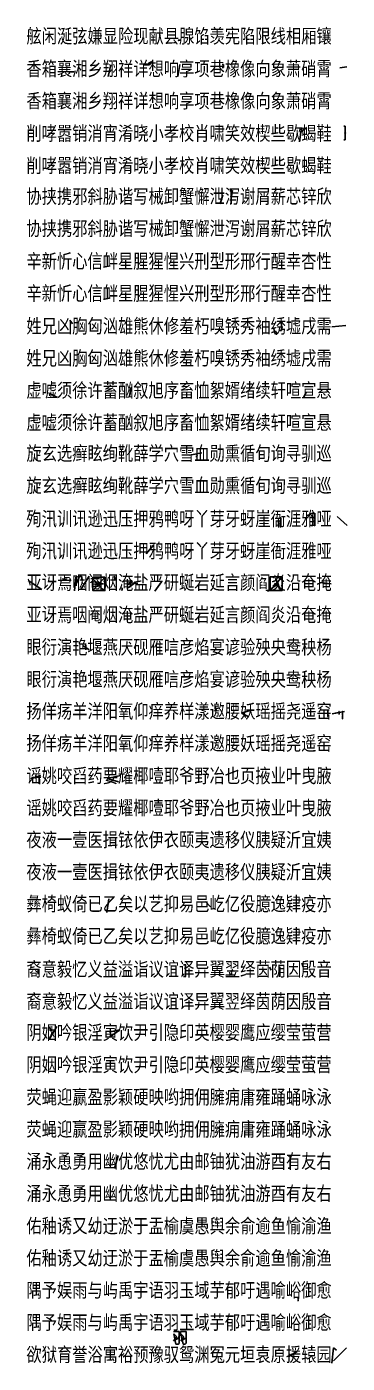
# Model space of a CAD drawing. Header units: millimetres. Extents: x 57484 to 62949, y 20083 to 192180.
# Drawn here: x 57488 to 60021, y 106185 to 116742 of the extents above; entities that cross this region are included whole.
import ezdxf

# ---------------------------------------------------------------- set-up
doc = ezdxf.new("R2010")
doc.units = ezdxf.units.MM
doc.header["$MEASUREMENT"] = 0
doc.layers.add('PenUp', color=1, linetype='Continuous')
doc.styles.add('border', font='simplex.shx', dxfattribs={"bigfont": 'border.shx'})
doc.styles.add('chin2', font='simplex.shx', dxfattribs={"bigfont": 'chin2.shx'})
doc.styles.add('gbk', font='simplex.shx', dxfattribs={"bigfont": 'gbk.shx'})
doc.dimstyles.get("Standard").update_dxf_attribs({"dimscale": 2, "dimtxt": 1, "dimasz": 1, "dimexe": 0.18, "dimexo": 0.0625, "dimgap": 0.9, "dimtad": 0, "dimtih": 1, "dimtoh": 1, "dimdec": 0, "dimzin": 12, "dimdsep": 46, "dimtxsty": 'chin2', "dimblk": 'OPEN', "dimcen": 1, "dimadec": 0, "dimazin": 3, "dimtfac": 1, "dimtdec": 0, "dimtofl": 0, "dimtmove": 0, "dimatfit": 3, "dimldrblk": 'OPEN', "dimfxl": 1, "dimtolj": 1, "dimtzin": 0, "dimarcsym": 0})

# ---------------------------------------------------------------- blocks, each defined once
blk = doc.blocks.new('_Open')
at = {"color": 0, "linetype": 'ByBlock', "lineweight": -2}
for p, q in [((-1, 0.2), (0, 0)), ((-1, -0.2), (0, 0)), ((0, 0), (-1, 0))]:
    blk.add_line(p, q, dxfattribs=at)
blk = doc.blocks.new('*D14')
at = {"layer": 'Defpoints', "color": 0, "transparency": 16777216}
for p in [(59489, 114402), (59489, 114342), (59501, 114342)]:
    blk.add_point(p, dxfattribs=at)
at = {"layer": 'PenUp', "color": 0, "lineweight": -2, "transparency": 16777216}
for p, q in [((59489, 114402), (59501, 114402)), ((59489, 114342), (59501, 114342)), ((59501, 114400), (59501, 114375)), ((59501, 114344), (59501, 114370))]:
    blk.add_line(p, q, dxfattribs=at)
at = {"layer": 'PenUp', "color": 0, "lineweight": -2, "transparency": 16777216, "xscale": 2, "yscale": 2, "zscale": 2}
for p, rotation in [((59501, 114402), 90), ((59501, 114342), 270)]:
    blk.add_blockref('_Open', p, dxfattribs=dict(at, rotation=rotation))
at = {"layer": 'PenUp', "color": 0, "transparency": 16777216, "insert": (59501, 114372), "char_height": 2, "attachment_point": 5, "style": 'chin2'}
blk.add_mtext('\\A1;60', dxfattribs=at)
blk = doc.blocks.new('*D15')
at = {"layer": 'Defpoints', "color": 0, "transparency": 16777216}
for p in [(59456, 114328), (59456, 114313), (59463, 114313)]:
    blk.add_point(p, dxfattribs=at)
at = {"layer": 'PenUp', "color": 0, "lineweight": -2, "transparency": 16777216}
for p, q in [((59456, 114328), (59463, 114328)), ((59456, 114313), (59463, 114313)), ((59463, 114326), (59463, 114323)), ((59463, 114315), (59463, 114318))]:
    blk.add_line(p, q, dxfattribs=at)
at = {"layer": 'PenUp', "color": 0, "lineweight": -2, "transparency": 16777216, "xscale": 2, "yscale": 2, "zscale": 2}
for p, rotation in [((59463, 114328), 90), ((59463, 114313), 270)]:
    blk.add_blockref('_Open', p, dxfattribs=dict(at, rotation=rotation))
at = {"layer": 'PenUp', "color": 0, "transparency": 16777216, "insert": (59463, 114321), "char_height": 2, "attachment_point": 5, "style": 'chin2'}
blk.add_mtext('\\A1;15', dxfattribs=at)
blk = doc.blocks.new('*D16')
at = {"layer": 'Defpoints', "color": 0, "transparency": 16777216}
for p in [(58236, 112307), (58236, 112292), (58241, 112292)]:
    blk.add_point(p, dxfattribs=at)
at = {"layer": 'PenUp', "color": 0, "lineweight": -2, "transparency": 16777216}
for p, q in [((58236, 112307), (58241, 112307)), ((58236, 112292), (58241, 112292)), ((58241, 112305), (58241, 112302)), ((58241, 112294), (58241, 112297))]:
    blk.add_line(p, q, dxfattribs=at)
at = {"layer": 'PenUp', "color": 0, "lineweight": -2, "transparency": 16777216, "xscale": 2, "yscale": 2, "zscale": 2}
for p, rotation in [((58241, 112307), 90), ((58241, 112292), 270)]:
    blk.add_blockref('_Open', p, dxfattribs=dict(at, rotation=rotation))
at = {"layer": 'PenUp', "color": 0, "transparency": 16777216, "insert": (58241, 112300), "char_height": 2, "attachment_point": 5, "style": 'chin2'}
blk.add_mtext('\\A1;16', dxfattribs=at)
blk = doc.blocks.new('*D17')
at = {"layer": 'Defpoints', "color": 0, "transparency": 16777216}
for p in [(59479, 109315), (59489, 109315), (59479, 109243)]:
    blk.add_point(p, dxfattribs=at)
at = {"layer": 'PenUp', "color": 0, "lineweight": -2, "transparency": 16777216}
for p, q in [((59479, 109315), (59490, 109315)), ((59489, 109313), (59489, 109282)), ((59489, 109245), (59489, 109276)), ((59479, 109243), (59490, 109243))]:
    blk.add_line(p, q, dxfattribs=at)
at = {"layer": 'PenUp', "color": 0, "lineweight": -2, "transparency": 16777216, "xscale": 2, "yscale": 2, "zscale": 2}
for p, rotation in [((59489, 109315), 90), ((59489, 109243), 270)]:
    blk.add_blockref('_Open', p, dxfattribs=dict(at, rotation=rotation))
at = {"layer": 'PenUp', "color": 0, "transparency": 16777216, "insert": (59489, 109279), "char_height": 2, "attachment_point": 5, "style": 'chin2'}
blk.add_mtext('\\A1;72', dxfattribs=at)
blk = doc.blocks.new('*D137')
at = {"color": 0, "lineweight": -2, "transparency": 16777216}
for p, q in [((59033, 116443), (59043, 116443)), ((59042, 116441), (59042, 116434)), ((59033, 116419), (59043, 116419)), ((59042, 116421), (59042, 116428))]:
    blk.add_line(p, q, dxfattribs=at)
at = {"layer": 'Defpoints', "color": 0, "transparency": 16777216}
for p in [(59033, 116443), (59033, 116419), (59042, 116419)]:
    blk.add_point(p, dxfattribs=at)
at = {"color": 0, "lineweight": -2, "transparency": 16777216, "xscale": 2, "yscale": 2, "zscale": 2}
for p, rotation in [((59042, 116443), 90), ((59042, 116419), 270)]:
    blk.add_blockref('_Open', p, dxfattribs=dict(at, rotation=rotation))
at = {"color": 0, "transparency": 16777216, "insert": (59042, 116431), "char_height": 2, "attachment_point": 5, "style": 'chin2'}
blk.add_mtext('\\A1;24', dxfattribs=at)
blk = doc.blocks.new('*D140')
at = {"color": 0, "lineweight": -2, "transparency": 16777216}
for p, q in [((59993, 115956), (60004, 115956)), ((60004, 115954), (60004, 115905)), ((59993, 115848), (60004, 115848)), ((60004, 115850), (60004, 115899))]:
    blk.add_line(p, q, dxfattribs=at)
at = {"layer": 'Defpoints', "color": 0, "transparency": 16777216}
for p in [(59993, 115956), (59993, 115848), (60004, 115848)]:
    blk.add_point(p, dxfattribs=at)
at = {"color": 0, "lineweight": -2, "transparency": 16777216, "xscale": 2, "yscale": 2, "zscale": 2}
for p, rotation in [((60004, 115956), 90), ((60004, 115848), 270)]:
    blk.add_blockref('_Open', p, dxfattribs=dict(at, rotation=rotation))
at = {"color": 0, "transparency": 16777216, "insert": (60004, 115902), "char_height": 2, "attachment_point": 5, "style": 'chin2'}
blk.add_mtext('\\A1;109', dxfattribs=at)
blk = doc.blocks.new('*D141')
at = {"color": 0, "lineweight": -2, "transparency": 16777216}
for p, q in [((57818, 116389), (57818, 116386)), ((57820, 116387), (57836, 116387)), ((57857, 116387), (57841, 116387)), ((57859, 116389), (57859, 116386))]:
    blk.add_line(p, q, dxfattribs=at)
at = {"layer": 'Defpoints', "color": 0, "transparency": 16777216}
for p in [(57818, 116389), (57859, 116389), (57859, 116387)]:
    blk.add_point(p, dxfattribs=at)
at = {"color": 0, "lineweight": -2, "transparency": 16777216, "xscale": 2, "yscale": 2, "zscale": 2, "rotation": 180}
blk.add_blockref('_Open', (57818, 116387), dxfattribs=at)
at = {"color": 0, "lineweight": -2, "transparency": 16777216, "xscale": 2, "yscale": 2, "zscale": 2}
blk.add_blockref('_Open', (57859, 116387), dxfattribs=at)
at = {"color": 0, "transparency": 16777216, "insert": (57838, 116387), "char_height": 2, "attachment_point": 5, "style": 'chin2'}
blk.add_mtext('\\A1;41', dxfattribs=at)
blk = doc.blocks.new('*D142')
at = {"color": 0, "lineweight": -2, "transparency": 16777216}
for p, q in [((58691, 116635), (58689, 116635)), ((58691, 116640), (58691, 116635)), ((58701, 116635), (58693, 116635)), ((58703, 116640), (58703, 116635))]:
    blk.add_line(p, q, dxfattribs=at)
at = {"layer": 'Defpoints', "color": 0, "transparency": 16777216}
for p in [(58691, 116641), (58691, 116635), (58703, 116641)]:
    blk.add_point(p, dxfattribs=at)
at = {"color": 0, "lineweight": -2, "transparency": 16777216, "xscale": 2, "yscale": 2, "zscale": 2, "rotation": 180}
blk.add_blockref('_Open', (58691, 116635), dxfattribs=at)
at = {"color": 0, "lineweight": -2, "transparency": 16777216, "xscale": 2, "yscale": 2, "zscale": 2}
blk.add_blockref('_Open', (58703, 116635), dxfattribs=at)
at = {"color": 0, "transparency": 16777216, "insert": (58685, 116635), "char_height": 2, "attachment_point": 5, "style": 'chin2'}
blk.add_mtext('\\A1;12', dxfattribs=at)
blk = doc.blocks.new('*D143')
at = {"color": 0, "lineweight": -2, "transparency": 16777216}
for p, q in [((59096, 115455), (59104, 115455)), ((59103, 115453), (59103, 115402)), ((59103, 115345), (59103, 115397)), ((59096, 115343), (59104, 115343))]:
    blk.add_line(p, q, dxfattribs=at)
at = {"layer": 'Defpoints', "color": 0, "transparency": 16777216}
for p in [(59096, 115455), (59096, 115343), (59103, 115343)]:
    blk.add_point(p, dxfattribs=at)
at = {"color": 0, "lineweight": -2, "transparency": 16777216, "xscale": 2, "yscale": 2, "zscale": 2}
for p, rotation in [((59103, 115455), 90), ((59103, 115343), 270)]:
    blk.add_blockref('_Open', p, dxfattribs=dict(at, rotation=rotation))
at = {"color": 0, "transparency": 16777216, "insert": (59103, 115399), "char_height": 2, "attachment_point": 5, "style": 'chin2'}
blk.add_mtext('\\A1;112', dxfattribs=at)
blk = doc.blocks.new('*D144')
at = {"color": 0, "lineweight": -2, "transparency": 16777216}
for p, q in [((59476, 112847), (59479, 112847)), ((59476, 112793), (59479, 112793)), ((59478, 112845), (59478, 112823)), ((59478, 112795), (59478, 112817))]:
    blk.add_line(p, q, dxfattribs=at)
at = {"layer": 'Defpoints', "color": 0, "transparency": 16777216}
for p in [(59475, 112847), (59475, 112793), (59478, 112793)]:
    blk.add_point(p, dxfattribs=at)
at = {"color": 0, "lineweight": -2, "transparency": 16777216, "xscale": 2, "yscale": 2, "zscale": 2}
for p, rotation in [((59478, 112847), 90), ((59478, 112793), 270)]:
    blk.add_blockref('_Open', p, dxfattribs=dict(at, rotation=rotation))
at = {"color": 0, "transparency": 16777216, "insert": (59478, 112820), "char_height": 2, "attachment_point": 5, "style": 'chin2'}
blk.add_mtext('\\A1;54', dxfattribs=at)
blk = doc.blocks.new('*D145')
at = {"color": 0, "lineweight": -2, "transparency": 16777216}
for p, q in [((59489, 112863), (59495, 112863)), ((59495, 112861), (59495, 112831)), ((59489, 112793), (59495, 112793)), ((59495, 112795), (59495, 112825))]:
    blk.add_line(p, q, dxfattribs=at)
at = {"layer": 'Defpoints', "color": 0, "transparency": 16777216}
for p in [(59489, 112863), (59495, 112863), (59489, 112793)]:
    blk.add_point(p, dxfattribs=at)
at = {"color": 0, "lineweight": -2, "transparency": 16777216, "xscale": 2, "yscale": 2, "zscale": 2}
for p, rotation in [((59495, 112863), 90), ((59495, 112793), 270)]:
    blk.add_blockref('_Open', p, dxfattribs=dict(at, rotation=rotation))
at = {"color": 0, "transparency": 16777216, "insert": (59495, 112828), "char_height": 2, "attachment_point": 5, "style": 'chin2'}
blk.add_mtext('\\A1;70', dxfattribs=at)
blk = doc.blocks.new('*D146')
at = {"color": 0, "lineweight": -2, "transparency": 16777216}
for p, q in [((59737, 112878), (59749, 112878)), ((59749, 112876), (59749, 112843)), ((59737, 112803), (59749, 112803)), ((59749, 112805), (59749, 112838))]:
    blk.add_line(p, q, dxfattribs=at)
at = {"layer": 'Defpoints', "color": 0, "transparency": 16777216}
for p in [(59737, 112878), (59737, 112803), (59749, 112803)]:
    blk.add_point(p, dxfattribs=at)
at = {"color": 0, "lineweight": -2, "transparency": 16777216, "xscale": 2, "yscale": 2, "zscale": 2}
for p, rotation in [((59749, 112878), 90), ((59749, 112803), 270)]:
    blk.add_blockref('_Open', p, dxfattribs=dict(at, rotation=rotation))
at = {"color": 0, "transparency": 16777216, "insert": (59749, 112841), "char_height": 2, "attachment_point": 5, "style": 'chin2'}
blk.add_mtext('\\A1;75', dxfattribs=at)
blk = doc.blocks.new('*D147')
at = {"color": 0, "lineweight": -2, "transparency": 16777216}
for p, q in [((59760, 112896), (59765, 112896)), ((59765, 112894), (59765, 112852)), ((59760, 112803), (59765, 112803)), ((59765, 112805), (59765, 112847))]:
    blk.add_line(p, q, dxfattribs=at)
at = {"layer": 'Defpoints', "color": 0, "transparency": 16777216}
for p in [(59760, 112896), (59760, 112803), (59765, 112803)]:
    blk.add_point(p, dxfattribs=at)
at = {"color": 0, "lineweight": -2, "transparency": 16777216, "xscale": 2, "yscale": 2, "zscale": 2}
for p, rotation in [((59765, 112896), 90), ((59765, 112803), 270)]:
    blk.add_blockref('_Open', p, dxfattribs=dict(at, rotation=rotation))
at = {"color": 0, "transparency": 16777216, "insert": (59765, 112849), "char_height": 2, "attachment_point": 5, "style": 'chin2'}
blk.add_mtext('\\A1;92', dxfattribs=at)
blk = doc.blocks.new('*D148')
at = {"color": 0, "lineweight": -2, "transparency": 16777216}
for p, q in [((58825, 113365), (58834, 113365)), ((58825, 113348), (58834, 113348)), ((58833, 113363), (58833, 113360)), ((58833, 113350), (58833, 113354))]:
    blk.add_line(p, q, dxfattribs=at)
at = {"layer": 'Defpoints', "color": 0, "transparency": 16777216}
for p in [(58825, 113365), (58825, 113348), (58833, 113348)]:
    blk.add_point(p, dxfattribs=at)
at = {"color": 0, "lineweight": -2, "transparency": 16777216, "xscale": 2, "yscale": 2, "zscale": 2}
for p, rotation in [((58833, 113365), 90), ((58833, 113348), 270)]:
    blk.add_blockref('_Open', p, dxfattribs=dict(at, rotation=rotation))
at = {"color": 0, "transparency": 16777216, "insert": (58833, 113357), "char_height": 2, "attachment_point": 5, "style": 'chin2'}
blk.add_mtext('\\A1;17', dxfattribs=at)
blk = doc.blocks.new('*D149')
at = {"color": 0, "lineweight": -2, "transparency": 16777216}
for p, q in [((57772, 112385), (57772, 112379)), ((57774, 112379), (57785, 112379)), ((57801, 112379), (57791, 112379)), ((57803, 112385), (57803, 112379))]:
    blk.add_line(p, q, dxfattribs=at)
at = {"layer": 'Defpoints', "color": 0, "transparency": 16777216}
for p in [(57772, 112385), (57803, 112385), (57803, 112379)]:
    blk.add_point(p, dxfattribs=at)
at = {"color": 0, "lineweight": -2, "transparency": 16777216, "xscale": 2, "yscale": 2, "zscale": 2, "rotation": 180}
blk.add_blockref('_Open', (57772, 112379), dxfattribs=at)
at = {"color": 0, "lineweight": -2, "transparency": 16777216, "xscale": 2, "yscale": 2, "zscale": 2}
blk.add_blockref('_Open', (57803, 112379), dxfattribs=at)
at = {"color": 0, "transparency": 16777216, "insert": (57788, 112379), "char_height": 2, "attachment_point": 5, "style": 'chin2'}
blk.add_mtext('\\A1;31', dxfattribs=at)
blk = doc.blocks.new('*D150')
at = {"color": 0, "lineweight": -2, "transparency": 16777216}
for p, q in [((57825, 112382), (57830, 112382)), ((57825, 112363), (57830, 112363)), ((57830, 112380), (57830, 112375)), ((57830, 112365), (57830, 112370))]:
    blk.add_line(p, q, dxfattribs=at)
at = {"layer": 'Defpoints', "color": 0, "transparency": 16777216}
for p in [(57824, 112382), (57824, 112363), (57830, 112363)]:
    blk.add_point(p, dxfattribs=at)
at = {"color": 0, "lineweight": -2, "transparency": 16777216, "xscale": 2, "yscale": 2, "zscale": 2}
for p, rotation in [((57830, 112382), 90), ((57830, 112363), 270)]:
    blk.add_blockref('_Open', p, dxfattribs=dict(at, rotation=rotation))
at = {"color": 0, "transparency": 16777216, "insert": (57830, 112372), "char_height": 2, "attachment_point": 5, "style": 'chin2'}
blk.add_mtext('\\A1;20', dxfattribs=at)
blk = doc.blocks.new('*D151')
at = {"color": 0, "lineweight": -2, "transparency": 16777216}
for p, q in [((58977, 111375), (58979, 111375)), ((58977, 111343), (58979, 111343)), ((58979, 111373), (58979, 111362)), ((58979, 111345), (58979, 111356))]:
    blk.add_line(p, q, dxfattribs=at)
at = {"layer": 'Defpoints', "color": 0, "transparency": 16777216}
for p in [(58977, 111375), (58977, 111343), (58979, 111343)]:
    blk.add_point(p, dxfattribs=at)
at = {"color": 0, "lineweight": -2, "transparency": 16777216, "xscale": 2, "yscale": 2, "zscale": 2}
for p, rotation in [((58979, 111375), 90), ((58979, 111343), 270)]:
    blk.add_blockref('_Open', p, dxfattribs=dict(at, rotation=rotation))
at = {"color": 0, "transparency": 16777216, "insert": (58979, 111359), "char_height": 2, "attachment_point": 5, "style": 'chin2'}
blk.add_mtext('\\A1;31', dxfattribs=at)
blk = doc.blocks.new('*D152')
at = {"color": 0, "lineweight": -2, "transparency": 16777216}
for p, q in [((59864, 111342), (59867, 111342)), ((59864, 111295), (59867, 111295)), ((59867, 111340), (59867, 111322)), ((59867, 111297), (59867, 111316))]:
    blk.add_line(p, q, dxfattribs=at)
at = {"layer": 'Defpoints', "color": 0, "transparency": 16777216}
for p in [(59863, 111342), (59863, 111295), (59867, 111295)]:
    blk.add_point(p, dxfattribs=at)
at = {"color": 0, "lineweight": -2, "transparency": 16777216, "xscale": 2, "yscale": 2, "zscale": 2}
for p, rotation in [((59867, 111342), 90), ((59867, 111295), 270)]:
    blk.add_blockref('_Open', p, dxfattribs=dict(at, rotation=rotation))
at = {"color": 0, "transparency": 16777216, "insert": (59867, 111319), "char_height": 2, "attachment_point": 5, "style": 'chin2'}
blk.add_mtext('\\A1;47', dxfattribs=at)
blk = doc.blocks.new('*D153')
at = {"color": 0, "lineweight": -2, "transparency": 16777216}
for p, q in [((59980, 111334), (59984, 111334)), ((59980, 111276), (59984, 111276)), ((59984, 111332), (59984, 111308)), ((59984, 111278), (59984, 111303))]:
    blk.add_line(p, q, dxfattribs=at)
at = {"layer": 'Defpoints', "color": 0, "transparency": 16777216}
for p in [(59980, 111334), (59980, 111276), (59984, 111276)]:
    blk.add_point(p, dxfattribs=at)
at = {"color": 0, "lineweight": -2, "transparency": 16777216, "xscale": 2, "yscale": 2, "zscale": 2}
for p, rotation in [((59984, 111334), 90), ((59984, 111276), 270)]:
    blk.add_blockref('_Open', p, dxfattribs=dict(at, rotation=rotation))
at = {"color": 0, "transparency": 16777216, "insert": (59984, 111305), "char_height": 2, "attachment_point": 5, "style": 'chin2'}
blk.add_mtext('\\A1;58', dxfattribs=at)
blk = doc.blocks.new('*D154')
at = {"color": 0, "lineweight": -2, "transparency": 16777216}
for p, q in [((59955, 111334), (59958, 111334)), ((59955, 111312), (59958, 111312)), ((59957, 111332), (59957, 111326)), ((59957, 111314), (59957, 111320))]:
    blk.add_line(p, q, dxfattribs=at)
at = {"layer": 'Defpoints', "color": 0, "transparency": 16777216}
for p in [(59955, 111334), (59955, 111312), (59957, 111312)]:
    blk.add_point(p, dxfattribs=at)
at = {"color": 0, "lineweight": -2, "transparency": 16777216, "xscale": 2, "yscale": 2, "zscale": 2}
for p, rotation in [((59957, 111334), 90), ((59957, 111312), 270)]:
    blk.add_blockref('_Open', p, dxfattribs=dict(at, rotation=rotation))
at = {"color": 0, "transparency": 16777216, "insert": (59957, 111323), "char_height": 2, "attachment_point": 5, "style": 'chin2'}
blk.add_mtext('\\A1;22', dxfattribs=at)
blk = doc.blocks.new('*D155')
at = {"color": 0, "lineweight": -2, "transparency": 16777216}
for p, q in [((57581, 110828), (57585, 110828)), ((57581, 110766), (57585, 110766)), ((57585, 110826), (57585, 110800)), ((57585, 110768), (57585, 110795))]:
    blk.add_line(p, q, dxfattribs=at)
at = {"layer": 'Defpoints', "color": 0, "transparency": 16777216}
for p in [(57581, 110828), (57581, 110766), (57585, 110766)]:
    blk.add_point(p, dxfattribs=at)
at = {"color": 0, "lineweight": -2, "transparency": 16777216, "xscale": 2, "yscale": 2, "zscale": 2}
for p, rotation in [((57585, 110828), 90), ((57585, 110766), 270)]:
    blk.add_blockref('_Open', p, dxfattribs=dict(at, rotation=rotation))
at = {"color": 0, "transparency": 16777216, "insert": (57585, 110797), "char_height": 2, "attachment_point": 5, "style": 'chin2'}
blk.add_mtext('\\A1;62', dxfattribs=at)
blk = doc.blocks.new('*D156')
at = {"color": 0, "lineweight": -2, "transparency": 16777216}
for p, q in [((57558, 110828), (57561, 110828)), ((57558, 110807), (57561, 110807)), ((57560, 110826), (57560, 110820)), ((57560, 110809), (57560, 110815))]:
    blk.add_line(p, q, dxfattribs=at)
at = {"layer": 'Defpoints', "color": 0, "transparency": 16777216}
for p in [(57558, 110828), (57558, 110807), (57560, 110807)]:
    blk.add_point(p, dxfattribs=at)
at = {"color": 0, "lineweight": -2, "transparency": 16777216, "xscale": 2, "yscale": 2, "zscale": 2}
for p, rotation in [((57560, 110828), 90), ((57560, 110807), 270)]:
    blk.add_blockref('_Open', p, dxfattribs=dict(at, rotation=rotation))
at = {"color": 0, "transparency": 16777216, "insert": (57560, 110817), "char_height": 2, "attachment_point": 5, "style": 'chin2'}
blk.add_mtext('\\A1;22', dxfattribs=at)
blk = doc.blocks.new('*D157')
at = {"color": 0, "lineweight": -2, "transparency": 16777216}
for p, q in [((57574, 109286), (57580, 109286)), ((57574, 109263), (57580, 109263)), ((57579, 109284), (57579, 109278)), ((57579, 109265), (57579, 109272))]:
    blk.add_line(p, q, dxfattribs=at)
at = {"layer": 'Defpoints', "color": 0, "transparency": 16777216}
for p in [(57574, 109286), (57574, 109263), (57579, 109286)]:
    blk.add_point(p, dxfattribs=at)
at = {"color": 0, "lineweight": -2, "transparency": 16777216, "xscale": 2, "yscale": 2, "zscale": 2}
for p, rotation in [((57579, 109286), 90), ((57579, 109263), 270)]:
    blk.add_blockref('_Open', p, dxfattribs=dict(at, rotation=rotation))
at = {"color": 0, "transparency": 16777216, "insert": (57579, 109275), "char_height": 2, "attachment_point": 5, "style": 'chin2'}
blk.add_mtext('\\A1;23', dxfattribs=at)
blk = doc.blocks.new('*D158')
at = {"color": 0, "lineweight": -2, "transparency": 16777216}
for p, q in [((59102, 109284), (59106, 109284)), ((59106, 109282), (59106, 109272)), ((59106, 109257), (59106, 109266)), ((59102, 109255), (59106, 109255))]:
    blk.add_line(p, q, dxfattribs=at)
at = {"layer": 'Defpoints', "color": 0, "transparency": 16777216}
for p in [(59102, 109284), (59106, 109284), (59102, 109255)]:
    blk.add_point(p, dxfattribs=at)
at = {"color": 0, "lineweight": -2, "transparency": 16777216, "xscale": 2, "yscale": 2, "zscale": 2}
for p, rotation in [((59106, 109284), 90), ((59106, 109255), 270)]:
    blk.add_blockref('_Open', p, dxfattribs=dict(at, rotation=rotation))
at = {"color": 0, "transparency": 16777216, "insert": (59106, 109269), "char_height": 2, "attachment_point": 5, "style": 'chin2'}
blk.add_mtext('\\A1;29', dxfattribs=at)
blk = doc.blocks.new('*D159')
at = {"color": 0, "lineweight": -2, "transparency": 16777216}
for p, q in [((58185, 108821), (58191, 108821)), ((58185, 108816), (58191, 108816)), ((58190, 108812), (58188, 108812)), ((58190, 108823), (58190, 108825)), ((58190, 108814), (58190, 108812))]:
    blk.add_line(p, q, dxfattribs=at)
at = {"layer": 'Defpoints', "color": 0, "transparency": 16777216}
for p in [(58185, 108821), (58185, 108816), (58190, 108816)]:
    blk.add_point(p, dxfattribs=at)
at = {"color": 0, "lineweight": -2, "transparency": 16777216, "xscale": 2, "yscale": 2, "zscale": 2}
for p, rotation in [((58190, 108821), 270), ((58190, 108816), 90)]:
    blk.add_blockref('_Open', p, dxfattribs=dict(at, rotation=rotation))
at = {"color": 0, "transparency": 16777216, "insert": (58186, 108812), "char_height": 2, "attachment_point": 5, "style": 'chin2'}
blk.add_mtext('\\A1;5', dxfattribs=at)
blk = doc.blocks.new('*D160')
at = {"color": 0, "lineweight": -2, "transparency": 16777216}
for p, q in [((58728, 109332), (58744, 109332)), ((58743, 109330), (58743, 109290)), ((58743, 109243), (58743, 109284)), ((58728, 109241), (58744, 109241))]:
    blk.add_line(p, q, dxfattribs=at)
at = {"layer": 'Defpoints', "color": 0, "transparency": 16777216}
for p in [(58728, 109332), (58728, 109241), (58743, 109241)]:
    blk.add_point(p, dxfattribs=at)
at = {"color": 0, "lineweight": -2, "transparency": 16777216, "xscale": 2, "yscale": 2, "zscale": 2}
for p, rotation in [((58743, 109332), 90), ((58743, 109241), 270)]:
    blk.add_blockref('_Open', p, dxfattribs=dict(at, rotation=rotation))
at = {"color": 0, "transparency": 16777216, "insert": (58743, 109287), "char_height": 2, "attachment_point": 5, "style": 'chin2'}
blk.add_mtext('\\A1;91', dxfattribs=at)
blk = doc.blocks.new('*D161')
at = {"color": 0, "lineweight": -2, "transparency": 16777216}
for p, q in [((59553, 107825), (59571, 107825)), ((59570, 107823), (59570, 107778)), ((59553, 107726), (59571, 107726)), ((59570, 107728), (59570, 107773))]:
    blk.add_line(p, q, dxfattribs=at)
at = {"layer": 'Defpoints', "color": 0, "transparency": 16777216}
for p in [(59553, 107825), (59553, 107726), (59570, 107726)]:
    blk.add_point(p, dxfattribs=at)
at = {"color": 0, "lineweight": -2, "transparency": 16777216, "xscale": 2, "yscale": 2, "zscale": 2}
for p, rotation in [((59570, 107825), 90), ((59570, 107726), 270)]:
    blk.add_blockref('_Open', p, dxfattribs=dict(at, rotation=rotation))
at = {"color": 0, "transparency": 16777216, "insert": (59570, 107776), "char_height": 2, "attachment_point": 5, "style": 'chin2'}
blk.add_mtext('\\A1;99', dxfattribs=at)
blk = doc.blocks.new('*D169')
at = {"color": 0, "lineweight": -2, "transparency": 16777216}
for p, q in [((59631, 106700), (59634, 106700)), ((59631, 106679), (59634, 106679)), ((59633, 106698), (59633, 106692)), ((59633, 106681), (59633, 106687))]:
    blk.add_line(p, q, dxfattribs=at)
at = {"layer": 'Defpoints', "color": 0, "transparency": 16777216}
for p in [(59631, 106700), (59631, 106679), (59633, 106700)]:
    blk.add_point(p, dxfattribs=at)
at = {"color": 0, "lineweight": -2, "transparency": 16777216, "xscale": 2, "yscale": 2, "zscale": 2}
for p, rotation in [((59633, 106700), 90), ((59633, 106679), 270)]:
    blk.add_blockref('_Open', p, dxfattribs=dict(at, rotation=rotation))
at = {"color": 0, "transparency": 16777216, "insert": (59633, 106689), "char_height": 2, "attachment_point": 5, "style": 'chin2'}
blk.add_mtext('\\A1;20', dxfattribs=at)

msp = doc.modelspace()

# ---------------------------------------------------------------- linework, layer by layer
for p, q in [((58131.6, 116348.4), (58152.1, 116440.2)), ((58476.1, 116467.8), (58457.1, 116441.4)), ((58698.9, 116442.4), (58682.1, 116348.3)), ((60018, 116425.4), (59963.1, 116417.3)), ((59658.8, 115914.2), (59702.2, 115945.6)), ((59017.1, 115343.4), (59037.9, 115414.4)), ((60009.7, 114382.6), (59900.1, 114372.4)), ((57732.1, 113812.4), (57667.1, 113845.4)), ((58299.1, 113823.4), (58313.2, 113896)), ((58870.4, 113377.7), (58774.8, 113356.9)), ((59758.8, 112904.3), (59701.1, 112878.5)), ((60021.3, 112801.5), (59941.1, 112873.5)), ((58431.6, 112578.7), (58490.5, 112646.6)), ((57607.1, 112297.4), (57498.8, 112369.3)), ((57873.8, 112331.5), (57901.1, 112395.4)), ((57916.8, 112303.3), (57980.8, 112402.9)), ((58010.4, 112288.3), (58105.2, 112393.7)), ((58035.1, 112317.4), (58078.2, 112342.5)), ((58290.7, 112310.7), (58346.9, 112353.3)), ((58501.1, 112284.4), (58552, 112357.2)), ((59410.6, 112288.4), (59505.5, 112396.4)), ((59479, 112344.2), (59425.1, 112306.3)), ((58105.2, 112288.3), (58085.2, 112302.3)), ((59505.5, 112288.4), (59485.5, 112302.4)), ((57930.1, 111854.4), (57979.9, 111821.5)), ((59250.2, 111342.3), (59184.7, 111319.3)), ((59244, 111291.4), (59184.7, 111319.3)), ((59999.2, 111334), (59903, 111314.4)), ((59962.1, 111329.4), (59903, 111314.4)), ((57598, 110828.4), (57520.1, 110802.4)), ((58228.1, 110828.3), (58124.2, 110805.2)), ((58213, 110777.4), (58124.2, 110805.2)), ((58900.8, 109833.9), (58940.9, 109791.3)), ((59131, 109254.3), (59062, 109251.7)), ((57667.4, 108747), (57726.8, 108844.2)), ((58142.1, 108760.4), (58222, 108816.3)), ((58181.3, 107724.3), (58210.8, 107826.3)), ((58648.3, 106437.6), (58691.9, 106437.6)), ((58650.8, 106417.7), (58674.1, 106394.5)), ((58691.9, 106437.6), (58691.9, 106341.8)), ((58704.6, 106437.4), (58747.8, 106437.4)), ((58705.6, 106417.3), (58728.7, 106394.2)), ((58747.8, 106437.4), (58747.8, 106344.4)), ((58647.6, 106362.9), (58688.5, 106382.9)), ((58685, 106335.7), (58667, 106335.7)), ((58691.9, 106341.8), (58685, 106335.7)), ((58704.4, 106363.1), (58744.6, 106383.2)), ((58739.4, 106335.1), (58722.9, 106335.1)), ((58747.8, 106344.4), (58739.4, 106335.1)), ((59911.8, 106205.5), (60014.2, 106307.5)), ((59560.1, 106240.1), (59624.1, 106278.2))]:
    msp.add_line(p, q)
for points in [[(58105.2, 112393.7), (58010.4, 112393.7), (58010.4, 112288.3), (58105.2, 112288.3)], [(59505.5, 112396.4), (59410.6, 112396.4), (59410.6, 112288.4), (59505.5, 112288.4)]]:
    msp.add_lwpolyline(points, close=True)
at = {"layer": 'PenUp'}
for p, q in [((58457.1, 116441.4), (58413.9, 116441.4)), ((58446.1, 116449.2), (58476.1, 116467.8)), ((59643.7, 115832.7), (59659, 115945.4)), ((57848.1, 114395.4), (57829.1, 114425.4)), ((59441, 114356.4), (59451, 114313.2)), ((59695.9, 113852.2), (59675, 113814.5)), ((57866.5, 112285.4), (57874.5, 112395.3)), ((57874.5, 112395.3), (57917, 112403.4)), ((57917, 112403.4), (57928.1, 112364.4)), ((58085.2, 112302.3), (58020.1, 112371.4)), ((58035, 112330.4), (58056.9, 112355.3)), ((58094.9, 112340.5), (58035.2, 112342.5)), ((58179, 112401.3), (58189.8, 112367.5)), ((58365, 112345.4), (58291.1, 112353.2)), ((58291.2, 112332.2), (58319.2, 112371.4)), ((59464.5, 112352.4), (59432.6, 112324.2)), ((59485.5, 112302.4), (59454.5, 112385.4)), ((59894.1, 112341.4), (59800.9, 112352.4)), ((59389.9, 112284.1), (59410.6, 112288.4)), ((57956.1, 111857.4), (57955.1, 111821.1)), ((58120.1, 109746.4), (58136.9, 109853.4)), ((59406.3, 109315.1), (59419.2, 109291.4)), ((59662.1, 109346.4), (59675.1, 109312.4)), ((57667.1, 108844.3), (57677.1, 108808.5)), ((58218, 108819.4), (58142, 108801.6)), ((58667, 106335.7), (58650.8, 106417.7)), ((58688.5, 106382.9), (58704.6, 106437.4)), ((58722.9, 106335.1), (58705.6, 106417.3)), ((58674.1, 106394.5), (58647.6, 106362.9)), ((58728.7, 106394.2), (58704.4, 106363.1)), ((59898.1, 106186.3), (59912.1, 106307.4)), ((59912.1, 106307.4), (59935.1, 106289.5)), ((59560.4, 106259.9), (59592.1, 106235.3))]:
    msp.add_line(p, q, dxfattribs=at)

# ---------------------------------------------------------------- texts
at = {"color": 2, "style": 'gbk'}
for s, p in [('舷闲涎弦嫌显险现献县腺馅羡宪陷限线相厢镶', (57485.1, 116600.4)), ('香箱襄湘乡翔祥详想响享项巷橡像向象萧硝霄', (57485.1, 116088.4)), ('削哮嚣销消宵淆晓小孝校肖啸笑效楔些歇蝎鞋', (57485.1, 115578.4)), ('协挟携邪斜胁谐写械卸蟹懈泄泻谢屑薪芯锌欣', (57485.1, 115080.4)), ('辛新忻心信衅星腥猩惺兴刑型形邢行醒幸杏性', (57485.1, 114568.4)), ('姓兄凶胸匈汹雄熊休修羞朽嗅锈秀袖绣墟戌需', (57485.1, 114056.4)), ('虚嘘须徐许蓄酗叙旭序畜恤絮婿绪续轩喧宣悬', (57485.1, 113548.4)), ('旋玄选癣眩绚靴薛学穴雪血勋熏循旬询寻驯巡', (57485.1, 113050.4)), ('殉汛训讯逊迅压押鸦鸭呀丫芽牙蚜崖衙涯雅哑', (57485.1, 112534.4)), ('亚讶焉咽阉烟淹盐严研蜒岩延言颜阎炎沿奄掩', (57485.1, 112030.4)), ('眼衍演艳堰燕厌砚雁唁彦焰宴谚验殃央鸯秧杨', (57485.1, 111520.4)), ('扬佯疡羊洋阳氧仰痒养样漾邀腰妖瑶摇尧遥窑', (57485.1, 111014.4)), ('谣姚咬舀药要耀椰噎耶爷野冶也页掖业叶曳腋', (57485.1, 110504.4)), ('夜液一壹医揖铱依伊衣颐夷遗移仪胰疑沂宜姨', (57485.1, 109998.4)), ('彝椅蚁倚已乙矣以艺抑易邑屹亿役臆逸肄疫亦', (57485.1, 109492.4)), ('裔意毅忆义益溢诣议谊译异翼翌绎茵荫因殷音', (57485.1, 108976.4)), ('阴姻吟银淫寅饮尹引隐印英樱婴鹰应缨莹萤营', (57485.1, 108476.4)), ('荧蝇迎赢盈影颖硬映哟拥佣臃痈庸雍踊蛹咏泳', (57485.1, 107966.4)), ('涌永恿勇用幽优悠忧尤由邮铀犹油游酉有友右', (57485.1, 107458.4)), ('佑釉诱又幼迂淤于盂榆虞愚舆余俞逾鱼愉渝渔', (57485.1, 106948.4)), ('隅予娱雨与屿禹宇语羽玉域芋郁吁遇喻峪御愈', (57485.1, 106440.4))]:
    msp.add_text(s, height=127, dxfattribs=at).set_placement(p)
at = {"color": 4, "style": 'border'}
for s, p in [('香箱襄湘乡翔祥详想响享项巷橡像向象萧硝霄', (57485.1, 116342.4)), ('削哮嚣销消宵淆晓小孝校肖啸笑效楔些歇蝎鞋', (57485.1, 115832.4)), ('协挟携邪斜胁谐写械卸蟹懈泄泻谢屑薪芯锌欣', (57485.1, 115334.4)), ('辛新忻心信衅星腥猩惺兴刑型形邢行醒幸杏性', (57485.1, 114822.4)), ('姓兄凶胸匈汹雄熊休修羞朽嗅锈秀袖绣墟戌需', (57485.1, 114310.4)), ('虚嘘须徐许蓄酗叙旭序畜恤絮婿绪续轩喧宣悬', (57485.1, 113802.4)), ('旋玄选癣眩绚靴薛学穴雪血勋熏循旬询寻驯巡', (57485.1, 113304.4)), ('殉汛训讯逊迅压押鸦鸭呀丫芽牙蚜崖衙涯雅哑', (57485.1, 112788.4)), ('亚讶焉咽阉烟淹盐严研蜒岩延言颜阎炎沿奄掩', (57485.1, 112284.4)), ('眼衍演艳堰燕厌砚雁唁彦焰宴谚验殃央鸯秧杨', (57485.1, 111774.4)), ('扬佯疡羊洋阳氧仰痒养样漾邀腰妖瑶摇尧遥窑', (57485.1, 111268.4)), ('谣姚咬舀药要耀椰噎耶爷野冶也页掖业叶曳腋', (57485.1, 110758.4)), ('夜液一壹医揖铱依伊衣颐夷遗移仪胰疑沂宜姨', (57485.1, 110252.4)), ('彝椅蚁倚已乙矣以艺抑易邑屹亿役臆逸肄疫亦', (57485.1, 109746.4)), ('裔意毅忆义益溢诣议谊译异翼翌绎茵荫因殷音', (57485.1, 109230.4)), ('阴姻吟银淫寅饮尹引隐印英樱婴鹰应缨莹萤营', (57485.1, 108730.4)), ('荧蝇迎赢盈影颖硬映哟拥佣臃痈庸雍踊蛹咏泳', (57485.1, 108220.4)), ('涌永恿勇用幽优悠忧尤由邮铀犹油游酉有友右', (57485.1, 107712.4)), ('佑釉诱又幼迂淤于盂榆虞愚舆余俞逾鱼愉渝渔', (57485.1, 107202.4)), ('隅予娱雨与屿禹宇语羽玉域芋郁吁遇喻峪御愈', (57485.1, 106694.4)), ('欲狱育誉浴寓裕预豫驭鸳渊冤元垣袁原援辕园', (57485.1, 106186.4))]:
    msp.add_text(s, height=127, dxfattribs=at).set_placement(p)

# ---------------------------------------------------------------- dimensions: what is measured, and where the dimension line sits
for base, p1, p2, picture, middle in [((58690.6, 116635), (58702.8, 116640.5), (58690.6, 116640.5), '*D142', (58685.4, 116635)), ((57859.1, 116386.8), (57817.9, 116389.1), (57859.1, 116389.1), '*D141', (57838.5, 116386.8)), ((57803.1, 112379.3), (57772.2, 112385.3), (57803.1, 112385.3), '*D149', (57787.6, 112379.3))]:
    dim = msp.add_linear_dim(base=base, p1=p1, p2=p2, dimstyle='Standard')
    dim.commit()
    dim.dimension.update_dxf_attribs({"geometry": picture, "text_midpoint": middle})
for base, p1, p2, picture, middle in [((59042.2, 116418.6), (59033.1, 116443), (59033.1, 116418.6), '*D137', (59042.2, 116430.8)), ((60003.6712, 115847.7764), (59992.5602, 115956.3116), (59992.5602, 115847.7764), '*D140', (60003.6712, 115902.044)), ((59103.2, 115343.2), (59095.7, 115455.5), (59095.7, 115343.2), '*D143', (59103.2, 115399.3)), ((58833.2, 113348.4), (58825.1, 113365.1), (58825.1, 113348.4), '*D148', (58833.2, 113356.7)), ((59494.6, 112862.8), (59489, 112793.1), (59489, 112862.8), '*D145', (59494.6, 112828)), ((59749, 112803.2), (59736.7, 112878), (59736.7, 112803.2), '*D146', (59749, 112840.6)), ((59765, 112803.3), (59760.3, 112895.6), (59760.3, 112803.3), '*D147', (59765, 112849.5)), ((59478.5, 112793.2), (59475.4, 112847.3), (59475.4, 112793.2), '*D144', (59478.5, 112820.3)), ((57830.1, 112362.5), (57824.4, 112382.3), (57824.4, 112362.5), '*D150', (57830.1, 112372.4)), ((58979.1, 111343.4), (58977, 111374.5), (58977, 111343.4), '*D151', (58979.1, 111359)), ((59866.7, 111295.1), (59863.4, 111342.4), (59863.4, 111295.1), '*D152', (59866.7, 111318.8)), ((59957.3, 111311.7), (59954.8, 111334.1), (59954.8, 111311.7), '*D154', (59957.3, 111322.9)), ((59983.6, 111276.4), (59980, 111334.4), (59980, 111276.4), '*D153', (59983.6, 111305.4)), ((57560.3, 110806.6), (57557.7, 110828.2), (57557.7, 110806.6), '*D156', (57560.3, 110817.4)), ((57584.6, 110766.4), (57580.6, 110828.4), (57580.6, 110766.4), '*D155', (57584.6, 110797.4)), ((57579.5, 109286.2), (57573.5, 109263.4), (57573.5, 109286.2), '*D157', (57579.5, 109274.8)), ((58743.3, 109241.2), (58728.2, 109332.4), (58728.2, 109241.2), '*D160', (58743.3, 109286.8)), ((59105.8, 109283.6), (59101.7, 109254.5), (59101.7, 109283.6), '*D158', (59105.8, 109269)), ((58190.3, 108815.9), (58184.6, 108821.3), (58184.6, 108815.9), '*D159', (58185.8, 108811.9)), ((59570.3328, 107726.367), (59553.263, 107824.9414), (59553.263, 107726.367), '*D161', (59570.3328, 107775.6542)), ((59633.5, 106699.5), (59631.1, 106679.5), (59631.1, 106699.5), '*D169', (59633.5, 106689.5))]:
    dim = msp.add_linear_dim(base=base, p1=p1, p2=p2, angle=90, dimstyle='Standard')
    dim.commit()
    dim.dimension.update_dxf_attribs({"geometry": picture, "text_midpoint": middle})
at = {"layer": 'PenUp'}
for base, p1, p2, picture, middle in [((59501.1, 114342.3), (59488.8, 114402.4), (59488.8, 114342.3), '*D14', (59501.1, 114372.3)), ((59462.8, 114312.9), (59456.3, 114328.3), (59456.3, 114312.9), '*D15', (59462.8, 114320.6)), ((58240.9, 112291.6), (58236.3, 112307.5), (58236.3, 112291.6), '*D16', (58240.9, 112299.5)), ((59489.4, 109315.1), (59479.3, 109242.9), (59479.3, 109315.1), '*D17', (59489.4, 109279))]:
    dim = msp.add_linear_dim(base=base, p1=p1, p2=p2, angle=90, dimstyle='Standard', dxfattribs=at)
    dim.commit()
    dim.dimension.update_dxf_attribs({"geometry": picture, "text_midpoint": middle})

doc.saveas('drawing.dxf')
